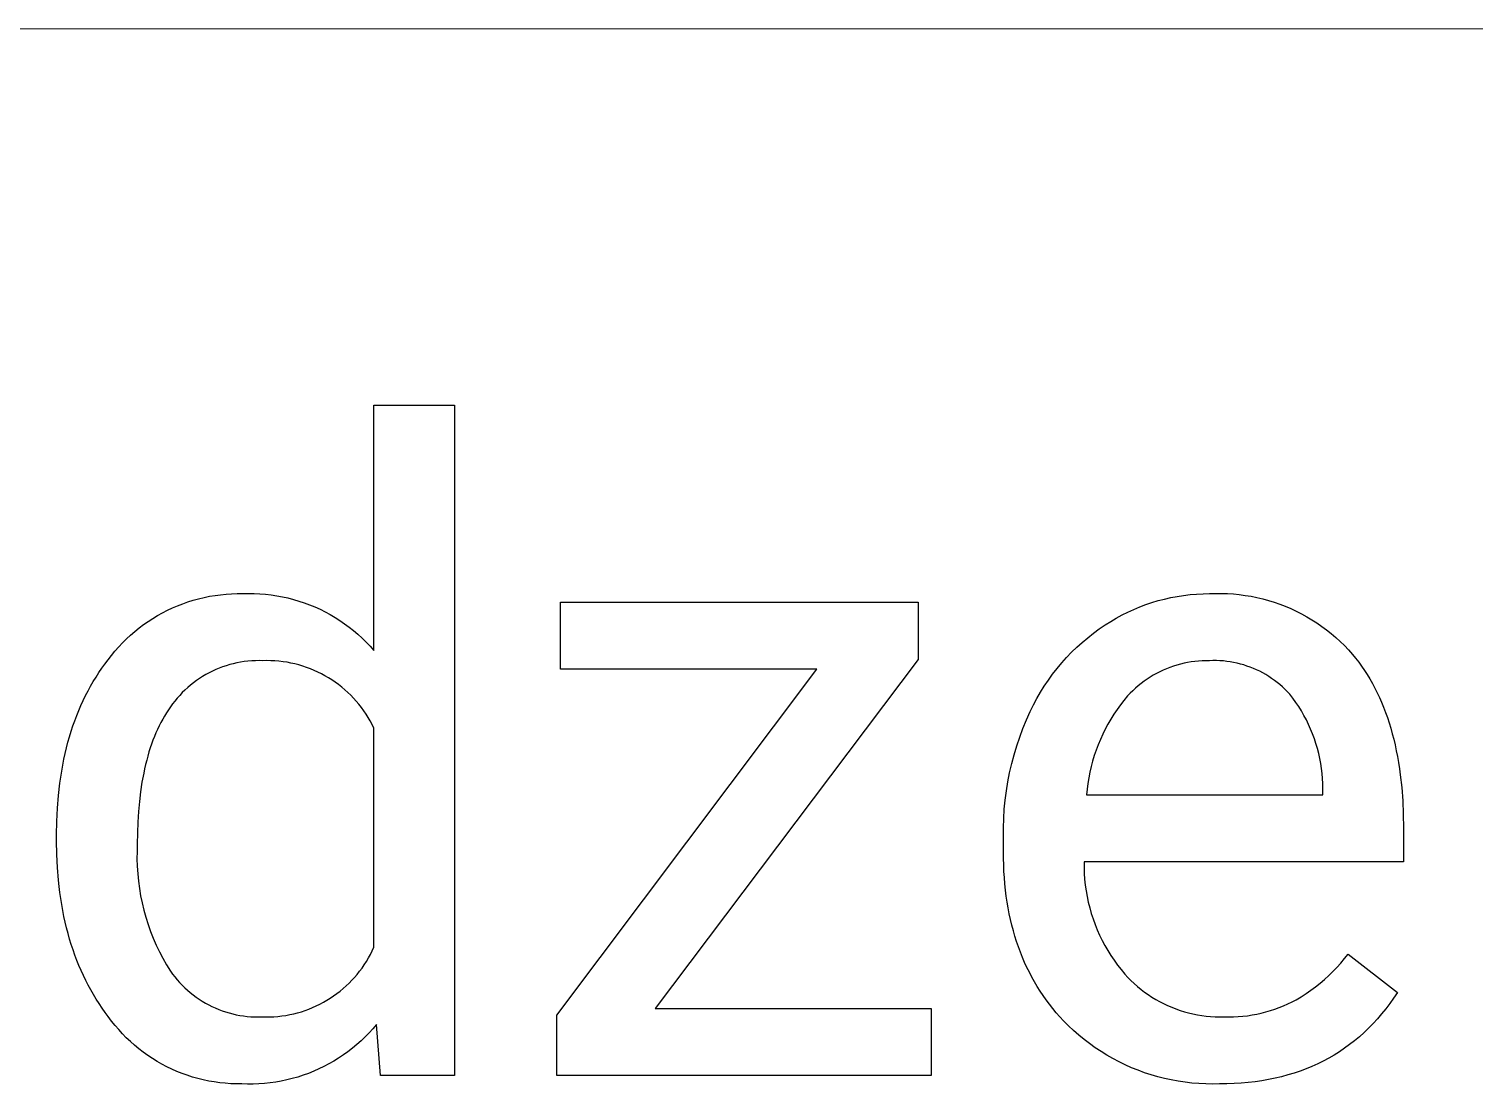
# Model space of a CAD drawing. Header units: millimetres. Extents: x -1519 to 3497, y -297 to 3208.
# Drawn here: x 1937.6 to 2019.3, y -76 to -16.4 of the extents above; entities that cross this region are included whole.
import ezdxf

# ---------------------------------------------------------------- set-up
doc = ezdxf.new("R2010")
doc.units = ezdxf.units.MM
doc.header["$MEASUREMENT"] = 0
doc.layers.add('Domyślny', color=7, linetype='Continuous', true_color=0x000000)

msp = doc.modelspace()

# ---------------------------------------------------------------- linework, layer by layer
at = {"layer": 'Domyślny', "color": 18, "lineweight": 15, "true_color": 0x000000}
msp.add_line((1601.477, -16.362), (3497.131, -16.362), dxfattribs=at)
at = {"layer": 'Domyślny'}
for p, q in [((1957.151, -51.496), (1957.151, -37.626)), ((1957.151, -37.626), (1961.711, -37.626)), ((1961.711, -37.626), (1961.711, -75.521)), ((1945.759, -49.089), (1946.049, -48.965)), ((1946.049, -48.965), (1946.342, -48.851)), ((1946.342, -48.851), (1946.639, -48.746)), ((1946.639, -48.746), (1946.94, -48.653)), ((1946.94, -48.653), (1947.244, -48.569)), ((1947.244, -48.569), (1947.55, -48.496)), ((1947.55, -48.496), (1947.859, -48.434)), ((1947.859, -48.434), (1948.169, -48.382)), ((1948.169, -48.382), (1948.482, -48.341)), ((1948.482, -48.341), (1948.795, -48.31)), ((1948.795, -48.31), (1949.109, -48.291)), ((1949.109, -48.291), (1949.424, -48.282)), ((1949.424, -48.282), (1949.739, -48.284)), ((1949.739, -48.284), (1950.061, -48.275)), ((1950.061, -48.275), (1950.382, -48.278)), ((1950.382, -48.278), (1950.703, -48.292)), ((1950.703, -48.292), (1951.024, -48.317)), ((1951.024, -48.317), (1951.344, -48.353)), ((1951.344, -48.353), (1951.662, -48.4)), ((1951.662, -48.4), (1951.978, -48.459)), ((1951.978, -48.459), (1952.292, -48.528)), ((1952.292, -48.528), (1952.603, -48.608)), ((1952.603, -48.608), (1952.912, -48.699)), ((1952.912, -48.699), (1953.217, -48.801)), ((1953.217, -48.801), (1953.518, -48.913)), ((1953.518, -48.913), (1953.815, -49.036)), ((1967.706, -52.547), (1967.706, -48.757)), ((1967.706, -48.757), (1987.904, -48.757)), ((1987.904, -48.757), (1987.904, -52.003)), ((2000.437, -49.031), (2000.78, -48.902)), ((2000.78, -48.902), (2001.128, -48.784)), ((2001.128, -48.784), (2001.48, -48.679)), ((2001.48, -48.679), (2001.836, -48.586)), ((2001.836, -48.586), (2002.194, -48.505)), ((2002.194, -48.505), (2002.555, -48.437)), ((2002.555, -48.437), (2002.918, -48.381)), ((2002.918, -48.381), (2003.283, -48.338)), ((2003.283, -48.338), (2003.649, -48.307)), ((2003.649, -48.307), (2004.016, -48.289)), ((2004.016, -48.289), (2004.383, -48.284)), ((2004.383, -48.284), (2004.719, -48.271)), ((2004.719, -48.271), (2005.056, -48.27)), ((2005.056, -48.27), (2005.393, -48.28)), ((2005.393, -48.28), (2005.729, -48.302)), ((2005.729, -48.302), (2006.064, -48.335)), ((2006.064, -48.335), (2006.397, -48.379)), ((2006.397, -48.379), (2006.73, -48.434)), ((2006.73, -48.434), (2007.06, -48.501)), ((2007.06, -48.501), (2007.387, -48.578)), ((2007.387, -48.578), (2007.712, -48.667)), ((2007.712, -48.667), (2008.034, -48.767)), ((2008.034, -48.767), (2008.352, -48.877)), ((2008.352, -48.877), (2008.666, -48.998)), ((2008.666, -48.998), (2008.976, -49.13)), ((1944.385, -49.854), (1944.649, -49.682)), ((1944.649, -49.682), (1944.919, -49.52)), ((1944.919, -49.52), (1945.194, -49.367)), ((1945.194, -49.367), (1945.474, -49.223)), ((1945.474, -49.223), (1945.759, -49.089)), ((1953.815, -49.036), (1954.108, -49.169)), ((1954.108, -49.169), (1954.396, -49.312)), ((1954.396, -49.312), (1954.679, -49.465)), ((1954.679, -49.465), (1954.956, -49.628)), ((1954.956, -49.628), (1955.228, -49.8)), ((1955.228, -49.8), (1955.493, -49.982)), ((1998.796, -49.852), (1999.112, -49.665)), ((1999.112, -49.665), (1999.435, -49.49)), ((1999.435, -49.49), (1999.763, -49.325)), ((1999.763, -49.325), (2000.097, -49.172)), ((2000.097, -49.172), (2000.437, -49.031)), ((2008.976, -49.13), (2009.281, -49.272)), ((2009.281, -49.272), (2009.581, -49.424)), ((2009.581, -49.424), (2009.876, -49.586)), ((2009.876, -49.586), (2010.166, -49.759)), ((2010.166, -49.759), (2010.449, -49.94)), ((1943.162, -50.843), (1943.393, -50.628)), ((1943.393, -50.628), (1943.631, -50.422)), ((1943.631, -50.422), (1943.876, -50.224)), ((1943.876, -50.224), (1944.127, -50.035)), ((1944.127, -50.035), (1944.385, -49.854)), ((1955.493, -49.982), (1955.752, -50.173)), ((1955.752, -50.173), (1956.004, -50.373)), ((1956.004, -50.373), (1956.249, -50.581)), ((1956.249, -50.581), (1956.486, -50.798)), ((1997.495, -50.775), (1997.817, -50.521)), ((1997.817, -50.521), (1998.147, -50.279)), ((1998.147, -50.279), (1998.486, -50.049)), ((1998.486, -50.049), (1998.796, -49.852)), ((2010.449, -49.94), (2010.726, -50.132)), ((2010.726, -50.132), (2010.996, -50.332)), ((2010.996, -50.332), (2011.26, -50.542)), ((2011.26, -50.542), (2011.516, -50.76)), ((1942.515, -51.531), (1942.723, -51.294)), ((1942.723, -51.294), (1942.938, -51.065)), ((1942.938, -51.065), (1943.162, -50.843)), ((1956.486, -50.798), (1956.716, -51.023)), ((1956.716, -51.023), (1956.938, -51.256)), ((1956.938, -51.256), (1957.151, -51.496)), ((1996.584, -51.599), (1996.878, -51.314)), ((1996.878, -51.314), (1997.182, -51.039)), ((1997.182, -51.039), (1997.495, -50.775)), ((2011.516, -50.76), (2011.765, -50.987)), ((2011.765, -50.987), (2012.006, -51.222)), ((2012.006, -51.222), (2012.239, -51.465)), ((1941.773, -52.502), (1941.946, -52.261)), ((1941.946, -52.261), (1942.125, -52.025)), ((1942.125, -52.025), (1942.316, -51.775)), ((1942.316, -51.775), (1942.515, -51.531)), ((1949.204, -52.241), (1949.001, -52.294)), ((1949.409, -52.195), (1949.204, -52.241)), ((1949.616, -52.156), (1949.409, -52.195)), ((1949.823, -52.124), (1949.616, -52.156)), ((1950.032, -52.099), (1949.823, -52.124)), ((1950.241, -52.082), (1950.032, -52.099)), ((1950.451, -52.072), (1950.241, -52.082)), ((1950.661, -52.069), (1950.451, -52.072)), ((1950.871, -52.073), (1950.661, -52.069)), ((1951.1, -52.069), (1950.871, -52.073)), ((1951.329, -52.072), (1951.1, -52.069)), ((1951.557, -52.084), (1951.329, -52.072)), ((1951.785, -52.103), (1951.557, -52.084)), ((1952.012, -52.13), (1951.785, -52.103)), ((1952.239, -52.164), (1952.012, -52.13)), ((1952.463, -52.207), (1952.239, -52.164)), ((1952.686, -52.257), (1952.463, -52.207)), ((1952.908, -52.314), (1952.686, -52.257)), ((1987.904, -52.003), (1973.05, -71.731)), ((1995.764, -52.513), (1996.027, -52.199)), ((1996.027, -52.199), (1996.3, -51.894)), ((1996.3, -51.894), (1996.584, -51.599)), ((2002.737, -52.266), (2002.536, -52.322)), ((2002.939, -52.218), (2002.737, -52.266)), ((2003.142, -52.176), (2002.939, -52.218)), ((2003.347, -52.141), (2003.142, -52.176)), ((2003.553, -52.114), (2003.347, -52.141)), ((2003.76, -52.093), (2003.553, -52.114)), ((2003.967, -52.079), (2003.76, -52.093)), ((2004.175, -52.073), (2003.967, -52.079)), ((2004.383, -52.073), (2004.175, -52.073)), ((2004.578, -52.068), (2004.383, -52.073)), ((2004.774, -52.069), (2004.578, -52.068)), ((2004.969, -52.076), (2004.774, -52.069)), ((2005.164, -52.09), (2004.969, -52.076)), ((2005.358, -52.111), (2005.164, -52.09)), ((2005.551, -52.138), (2005.358, -52.111)), ((2005.744, -52.172), (2005.551, -52.138)), ((2005.935, -52.213), (2005.744, -52.172)), ((2006.124, -52.26), (2005.935, -52.213)), ((2006.312, -52.313), (2006.124, -52.26)), ((2012.239, -51.465), (2012.463, -51.716)), ((2012.463, -51.716), (2012.641, -51.934)), ((2012.641, -51.934), (2012.812, -52.157)), ((2012.812, -52.157), (2012.978, -52.386)), ((1941.288, -53.253), (1941.444, -52.998)), ((1941.444, -52.998), (1941.605, -52.748)), ((1941.605, -52.748), (1941.773, -52.502)), ((1947.289, -53.079), (1947.116, -53.198)), ((1947.466, -52.966), (1947.289, -53.079)), ((1947.647, -52.859), (1947.466, -52.966)), ((1947.831, -52.759), (1947.647, -52.859)), ((1948.019, -52.664), (1947.831, -52.759)), ((1948.21, -52.577), (1948.019, -52.664)), ((1948.404, -52.496), (1948.21, -52.577)), ((1948.6, -52.422), (1948.404, -52.496)), ((1948.8, -52.355), (1948.6, -52.422)), ((1949.001, -52.294), (1948.8, -52.355)), ((1953.127, -52.38), (1952.908, -52.314)), ((1953.344, -52.452), (1953.127, -52.38)), ((1953.558, -52.532), (1953.344, -52.452)), ((1953.77, -52.62), (1953.558, -52.532)), ((1953.978, -52.714), (1953.77, -52.62)), ((1954.183, -52.816), (1953.978, -52.714)), ((1954.384, -52.924), (1954.183, -52.816)), ((1954.582, -53.039), (1954.384, -52.924)), ((1954.775, -53.161), (1954.582, -53.039)), ((1967.484, -72.109), (1982.19, -52.547)), ((1982.19, -52.547), (1967.706, -52.547)), ((1995.272, -53.168), (1995.512, -52.836)), ((1995.512, -52.836), (1995.764, -52.513)), ((2001.025, -53.003), (2000.851, -53.116)), ((2001.203, -52.896), (2001.025, -53.003)), ((2001.385, -52.795), (2001.203, -52.896)), ((2001.57, -52.7), (2001.385, -52.795)), ((2001.758, -52.611), (2001.57, -52.7)), ((2001.949, -52.529), (2001.758, -52.611)), ((2002.142, -52.453), (2001.949, -52.529)), ((2002.338, -52.384), (2002.142, -52.453)), ((2002.536, -52.322), (2002.338, -52.384)), ((2006.498, -52.373), (2006.312, -52.313)), ((2006.682, -52.439), (2006.498, -52.373)), ((2006.863, -52.511), (2006.682, -52.439)), ((2007.042, -52.59), (2006.863, -52.511)), ((2007.218, -52.674), (2007.042, -52.59)), ((2007.392, -52.764), (2007.218, -52.674)), ((2007.562, -52.86), (2007.392, -52.764)), ((2007.728, -52.962), (2007.562, -52.86)), ((2007.891, -53.07), (2007.728, -52.962)), ((2008.051, -53.183), (2007.891, -53.07)), ((2012.978, -52.386), (2013.139, -52.62)), ((2013.139, -52.62), (2013.293, -52.861)), ((2013.293, -52.861), (2013.442, -53.107)), ((1940.853, -54.046), (1940.992, -53.777)), ((1940.992, -53.777), (1941.137, -53.513)), ((1941.137, -53.513), (1941.288, -53.253)), ((1946.318, -53.88), (1946.173, -54.033)), ((1946.468, -53.733), (1946.318, -53.88)), ((1946.623, -53.591), (1946.468, -53.733)), ((1946.782, -53.455), (1946.623, -53.591)), ((1946.947, -53.324), (1946.782, -53.455)), ((1947.116, -53.198), (1946.947, -53.324)), ((1954.965, -53.29), (1954.775, -53.161)), ((1955.149, -53.425), (1954.965, -53.29)), ((1955.329, -53.566), (1955.149, -53.425)), ((1955.504, -53.713), (1955.329, -53.566)), ((1955.674, -53.866), (1955.504, -53.713)), ((1955.839, -54.025), (1955.674, -53.866)), ((1994.621, -54.21), (1994.826, -53.855)), ((1994.826, -53.855), (1995.043, -53.508)), ((1995.043, -53.508), (1995.272, -53.168)), ((2000.043, -53.768), (1999.896, -53.915)), ((2000.196, -53.627), (2000.043, -53.768)), ((2000.353, -53.491), (2000.196, -53.627)), ((2000.515, -53.361), (2000.353, -53.491)), ((2000.681, -53.236), (2000.515, -53.361)), ((2000.851, -53.116), (2000.681, -53.236)), ((2008.206, -53.301), (2008.051, -53.183)), ((2008.357, -53.425), (2008.206, -53.301)), ((2008.504, -53.553), (2008.357, -53.425)), ((2008.647, -53.687), (2008.504, -53.553)), ((2008.785, -53.825), (2008.647, -53.687)), ((2008.918, -53.968), (2008.785, -53.825)), ((2013.442, -53.107), (2013.586, -53.359)), ((2013.586, -53.359), (2013.724, -53.617)), ((2013.724, -53.617), (2013.856, -53.881)), ((2013.856, -53.881), (2013.983, -54.15)), ((1940.47, -54.882), (1940.592, -54.599)), ((1940.592, -54.599), (1940.72, -54.32)), ((1940.72, -54.32), (1940.853, -54.046)), ((1945.65, -54.69), (1945.535, -54.856)), ((1945.772, -54.519), (1945.65, -54.69)), ((1945.9, -54.352), (1945.772, -54.519)), ((1946.034, -54.19), (1945.9, -54.352)), ((1946.173, -54.033), (1946.034, -54.19)), ((1955.998, -54.19), (1955.839, -54.025)), ((1956.151, -54.36), (1955.998, -54.19)), ((1956.298, -54.534), (1956.151, -54.36)), ((1956.44, -54.714), (1956.298, -54.534)), ((1956.575, -54.899), (1956.44, -54.714)), ((1994.249, -54.939), (1994.429, -54.571)), ((1994.429, -54.571), (1994.621, -54.21)), ((1999.347, -54.57), (1999.157, -54.832)), ((1999.546, -54.315), (1999.347, -54.57)), ((1999.753, -54.066), (1999.546, -54.315)), ((1999.896, -53.915), (1999.753, -54.066)), ((2009.094, -54.197), (2008.918, -53.968)), ((2009.262, -54.431), (2009.094, -54.197)), ((2009.423, -54.671), (2009.262, -54.431)), ((2009.575, -54.916), (2009.423, -54.671)), ((2013.983, -54.15), (2014.104, -54.426)), ((2014.104, -54.426), (2014.219, -54.706)), ((2014.219, -54.706), (2014.329, -54.993)), ((1940.138, -55.76), (1940.243, -55.463)), ((1940.243, -55.463), (1940.354, -55.17)), ((1940.354, -55.17), (1940.47, -54.882)), ((1945.211, -55.383), (1945.11, -55.569)), ((1945.315, -55.202), (1945.211, -55.383)), ((1945.423, -55.027), (1945.315, -55.202)), ((1945.535, -54.856), (1945.423, -55.027)), ((1956.703, -55.088), (1956.575, -54.899)), ((1956.826, -55.281), (1956.703, -55.088)), ((1956.941, -55.479), (1956.826, -55.281)), ((1957.05, -55.68), (1956.941, -55.479)), ((1993.836, -55.901), (1994.035, -55.417)), ((1994.035, -55.417), (1994.249, -54.939)), ((1998.804, -55.374), (1998.641, -55.654)), ((1998.976, -55.1), (1998.804, -55.374)), ((1999.157, -54.832), (1998.976, -55.1)), ((2009.719, -55.166), (2009.575, -54.916)), ((2009.854, -55.421), (2009.719, -55.166)), ((2009.981, -55.68), (2009.854, -55.421)), ((2014.329, -54.993), (2014.433, -55.286)), ((2014.433, -55.286), (2014.531, -55.584)), ((1939.945, -56.369), (1940.038, -56.062)), ((1940.038, -56.062), (1940.138, -55.76)), ((1944.745, -56.36), (1944.662, -56.571)), ((1944.831, -56.155), (1944.745, -56.36)), ((1944.92, -55.955), (1944.831, -56.155)), ((1945.013, -55.759), (1944.92, -55.955)), ((1945.11, -55.569), (1945.013, -55.759)), ((1957.151, -55.885), (1957.05, -55.68)), ((1957.151, -68.267), (1957.151, -55.885)), ((1993.653, -56.391), (1993.836, -55.901)), ((1998.343, -56.229), (1998.21, -56.524)), ((1998.487, -55.939), (1998.343, -56.229)), ((1998.641, -55.654), (1998.487, -55.939)), ((2010.098, -55.943), (2009.981, -55.68)), ((2010.207, -56.21), (2010.098, -55.943)), ((2010.307, -56.481), (2010.207, -56.21)), ((2014.531, -55.584), (2014.624, -55.888)), ((2014.624, -55.888), (2014.711, -56.198)), ((2014.711, -56.198), (2014.793, -56.514)), ((1939.698, -57.317), (1939.774, -56.996)), ((1939.774, -56.996), (1939.857, -56.68)), ((1939.857, -56.68), (1939.945, -56.369)), ((1944.509, -57.006), (1944.437, -57.231)), ((1944.584, -56.786), (1944.509, -57.006)), ((1944.662, -56.571), (1944.584, -56.786)), ((1993.336, -57.387), (1993.487, -56.886)), ((1993.487, -56.886), (1993.653, -56.391)), ((1997.972, -57.126), (1997.868, -57.433)), ((1998.086, -56.823), (1997.972, -57.126)), ((1998.21, -56.524), (1998.086, -56.823)), ((2010.398, -56.755), (2010.307, -56.481)), ((2010.479, -57.032), (2010.398, -56.755)), ((2010.551, -57.311), (2010.479, -57.032)), ((2014.793, -56.514), (2014.869, -56.835)), ((2014.869, -56.835), (2014.939, -57.162)), ((2014.939, -57.162), (2015.004, -57.495)), ((1939.502, -58.308), (1939.562, -57.973)), ((1939.562, -57.973), (1939.627, -57.643)), ((1939.627, -57.643), (1939.698, -57.317)), ((1944.245, -57.935), (1944.189, -58.18)), ((1944.306, -57.695), (1944.245, -57.935)), ((1944.37, -57.461), (1944.306, -57.695)), ((1944.437, -57.231), (1944.37, -57.461)), ((1993.085, -58.403), (1993.202, -57.893)), ((1993.202, -57.893), (1993.336, -57.387)), ((1997.775, -57.743), (1997.692, -58.056)), ((1997.868, -57.433), (1997.775, -57.743)), ((2010.614, -57.593), (2010.551, -57.311)), ((2010.667, -57.876), (2010.614, -57.593)), ((2010.711, -58.161), (2010.667, -57.876)), ((2015.004, -57.495), (2015.063, -57.834)), ((2015.063, -57.834), (2015.116, -58.179)), ((1939.4, -58.992), (1939.448, -58.648)), ((1939.448, -58.648), (1939.502, -58.308)), ((1944.136, -58.429), (1944.041, -58.943)), ((1944.189, -58.18), (1944.136, -58.429)), ((1992.984, -58.916), (1993.085, -58.403)), ((1997.558, -58.689), (1997.507, -59.009)), ((1997.619, -58.371), (1997.558, -58.689)), ((1997.692, -58.056), (1997.619, -58.371)), ((2010.745, -58.448), (2010.711, -58.161)), ((2010.769, -58.735), (2010.745, -58.448)), ((2010.784, -59.023), (2010.769, -58.735)), ((2015.116, -58.179), (2015.164, -58.529)), ((2015.164, -58.529), (2015.243, -59.247)), ((1939.32, -59.695), (1939.4, -58.992)), ((1943.96, -59.477), (1943.894, -60.03)), ((1944.041, -58.943), (1943.96, -59.477)), ((1992.833, -59.951), (1992.9, -59.432)), ((1992.9, -59.432), (1992.984, -58.916)), ((1997.466, -59.33), (1997.437, -59.652)), ((1997.507, -59.009), (1997.466, -59.33)), ((2010.789, -59.312), (2010.784, -59.023)), ((2010.789, -59.652), (2010.789, -59.312)), ((2015.243, -59.247), (2015.299, -59.988)), ((1939.229, -61.158), (1939.264, -60.417)), ((1939.264, -60.417), (1939.32, -59.695)), ((1943.894, -60.03), (1943.843, -60.602)), ((1992.782, -60.471), (1992.833, -59.951)), ((1997.437, -59.652), (2010.789, -59.652)), ((2015.299, -59.988), (2015.333, -60.752)), ((1939.218, -61.917), (1939.229, -61.158)), ((1943.807, -61.195), (1943.785, -61.807)), ((1943.843, -60.602), (1943.807, -61.195)), ((1992.733, -61.516), (1992.749, -60.993)), ((1992.749, -60.993), (1992.782, -60.471)), ((2015.333, -60.752), (2015.344, -61.54)), ((1939.218, -62.261), (1939.218, -61.917)), ((1943.785, -61.807), (1943.777, -62.439)), ((1992.733, -62.039), (1992.733, -61.516)), ((1992.733, -62.879), (1992.733, -62.039)), ((2015.344, -61.54), (2015.344, -63.442)), ((1939.23, -63.018), (1939.218, -62.261)), ((1943.761, -62.857), (1943.758, -63.276)), ((1943.777, -62.439), (1943.761, -62.857)), ((1992.737, -63.25), (1992.733, -62.879)), ((1939.264, -63.756), (1939.23, -63.018)), ((1943.758, -63.276), (1943.771, -63.695)), ((1943.771, -63.695), (1943.798, -64.112)), ((1992.747, -63.617), (1992.737, -63.25)), ((1992.763, -63.979), (1992.747, -63.617)), ((2015.344, -63.442), (1997.289, -63.442)), ((1997.289, -63.442), (1997.289, -63.77)), ((1939.321, -64.476), (1939.264, -63.756)), ((1939.358, -64.83), (1939.321, -64.476)), ((1943.798, -64.112), (1943.839, -64.529)), ((1943.839, -64.529), (1943.895, -64.944)), ((1992.786, -64.336), (1992.763, -63.979)), ((1992.816, -64.688), (1992.786, -64.336)), ((1997.289, -63.77), (1997.3, -64.099)), ((1997.3, -64.099), (1997.323, -64.427)), ((1997.323, -64.427), (1997.357, -64.754)), ((1939.401, -65.178), (1939.358, -64.83)), ((1939.449, -65.523), (1939.401, -65.178)), ((1943.895, -64.944), (1943.965, -65.357)), ((1992.853, -65.036), (1992.816, -64.688)), ((1992.896, -65.379), (1992.853, -65.036)), ((1997.357, -64.754), (1997.403, -65.079)), ((1997.403, -65.079), (1997.46, -65.403)), ((1939.503, -65.862), (1939.449, -65.523)), ((1939.563, -66.198), (1939.503, -65.862)), ((1943.965, -65.357), (1944.049, -65.767)), ((1944.049, -65.767), (1944.148, -66.174)), ((1992.946, -65.717), (1992.896, -65.379)), ((1993.002, -66.051), (1992.946, -65.717)), ((1993.065, -66.379), (1993.002, -66.051)), ((1997.46, -65.403), (1997.528, -65.725)), ((1997.528, -65.725), (1997.607, -66.044)), ((1997.607, -66.044), (1997.698, -66.36)), ((1939.629, -66.528), (1939.563, -66.198)), ((1939.7, -66.854), (1939.629, -66.528)), ((1939.777, -67.176), (1939.7, -66.854)), ((1944.148, -66.174), (1944.261, -66.577)), ((1944.261, -66.577), (1944.388, -66.977)), ((1944.388, -66.977), (1944.528, -67.371)), ((1993.135, -66.704), (1993.065, -66.379)), ((1993.211, -67.023), (1993.135, -66.704)), ((1997.698, -66.36), (1997.799, -66.673)), ((1997.799, -66.673), (1997.912, -66.982)), ((1997.912, -66.982), (1998.034, -67.286)), ((1939.86, -67.493), (1939.777, -67.176)), ((1939.948, -67.806), (1939.86, -67.493)), ((1944.528, -67.371), (1944.682, -67.76)), ((1944.682, -67.76), (1944.85, -68.144)), ((1993.294, -67.338), (1993.211, -67.023)), ((1993.384, -67.648), (1993.294, -67.338)), ((1993.48, -67.953), (1993.384, -67.648)), ((1998.034, -67.286), (1998.168, -67.587)), ((1998.168, -67.587), (1998.312, -67.882)), ((1940.042, -68.114), (1939.948, -67.806)), ((1940.142, -68.417), (1940.042, -68.114)), ((1940.247, -68.716), (1940.142, -68.417)), ((1944.85, -68.144), (1945.03, -68.522)), ((1945.03, -68.522), (1945.224, -68.893)), ((1956.954, -68.674), (1957.056, -68.472)), ((1957.056, -68.472), (1957.151, -68.267)), ((1993.583, -68.254), (1993.48, -67.953)), ((1993.693, -68.55), (1993.583, -68.254)), ((1993.809, -68.841), (1993.693, -68.55)), ((1998.312, -67.882), (1998.466, -68.173)), ((1998.466, -68.173), (1998.63, -68.458)), ((1998.63, -68.458), (1998.804, -68.737)), ((1940.359, -69.011), (1940.247, -68.716)), ((1940.476, -69.3), (1940.359, -69.011)), ((1940.598, -69.586), (1940.476, -69.3)), ((1945.224, -68.893), (1945.431, -69.258)), ((1945.431, -69.258), (1945.65, -69.614)), ((1956.478, -69.443), (1956.606, -69.257)), ((1956.606, -69.257), (1956.729, -69.067)), ((1956.729, -69.067), (1956.845, -68.872)), ((1956.845, -68.872), (1956.954, -68.674)), ((1993.932, -69.128), (1993.809, -68.841)), ((1994.061, -69.41), (1993.932, -69.128)), ((1994.197, -69.687), (1994.061, -69.41)), ((1998.804, -68.737), (1998.988, -69.009)), ((1998.988, -69.009), (1999.181, -69.275)), ((1999.181, -69.275), (1999.383, -69.534)), ((2011.353, -69.641), (2011.581, -69.406)), ((2011.581, -69.406), (2011.801, -69.164)), ((2011.801, -69.164), (2012.013, -68.915)), ((2012.013, -68.915), (2012.217, -68.66)), ((2012.217, -68.66), (2015, -70.832)), ((1940.726, -69.867), (1940.598, -69.586)), ((1940.86, -70.143), (1940.726, -69.867)), ((1941, -70.415), (1940.86, -70.143)), ((1945.65, -69.614), (1945.771, -69.783)), ((1945.771, -69.783), (1945.898, -69.948)), ((1945.898, -69.948), (1946.031, -70.108)), ((1946.031, -70.108), (1946.169, -70.263)), ((1955.743, -70.301), (1955.902, -70.139)), ((1955.902, -70.139), (1956.054, -69.973)), ((1956.054, -69.973), (1956.201, -69.801)), ((1956.201, -69.801), (1956.343, -69.624)), ((1956.343, -69.624), (1956.478, -69.443)), ((1994.34, -69.959), (1994.197, -69.687)), ((1994.489, -70.227), (1994.34, -69.959)), ((1994.645, -70.49), (1994.489, -70.227)), ((1999.383, -69.534), (1999.594, -69.786)), ((1999.594, -69.786), (1999.765, -69.971)), ((1999.765, -69.971), (1999.943, -70.15)), ((1999.943, -70.15), (2000.126, -70.323)), ((2010.627, -70.3), (2010.876, -70.088)), ((2010.876, -70.088), (2011.118, -69.868)), ((2011.118, -69.868), (2011.353, -69.641)), ((1941.146, -70.682), (1941, -70.415)), ((1941.297, -70.945), (1941.146, -70.682)), ((1941.454, -71.203), (1941.297, -70.945)), ((1946.169, -70.263), (1946.313, -70.414)), ((1946.313, -70.414), (1946.461, -70.559)), ((1946.461, -70.559), (1946.615, -70.7)), ((1946.615, -70.7), (1946.773, -70.835)), ((1946.773, -70.835), (1946.936, -70.964)), ((1946.936, -70.964), (1947.103, -71.088)), ((1954.686, -71.148), (1954.874, -71.022)), ((1954.874, -71.022), (1955.057, -70.89)), ((1955.057, -70.89), (1955.236, -70.752)), ((1955.236, -70.752), (1955.41, -70.607)), ((1955.41, -70.607), (1955.579, -70.457)), ((1955.579, -70.457), (1955.743, -70.301)), ((1994.808, -70.748), (1994.645, -70.49)), ((1994.977, -71.002), (1994.808, -70.748)), ((1995.153, -71.251), (1994.977, -71.002)), ((2000.126, -70.323), (2000.316, -70.489)), ((2000.316, -70.489), (2000.511, -70.649)), ((2000.511, -70.649), (2000.711, -70.801)), ((2000.711, -70.801), (2000.917, -70.947)), ((2000.917, -70.947), (2001.127, -71.085)), ((2009.286, -71.233), (2009.566, -71.064)), ((2009.566, -71.064), (2009.84, -70.886)), ((2009.84, -70.886), (2010.109, -70.699)), ((2010.109, -70.699), (2010.371, -70.503)), ((2010.371, -70.503), (2010.627, -70.3)), ((2015, -70.832), (2014.788, -71.15)), ((1941.616, -71.456), (1941.454, -71.203)), ((1941.784, -71.705), (1941.616, -71.456)), ((1941.958, -71.95), (1941.784, -71.705)), ((1947.103, -71.088), (1947.274, -71.205)), ((1947.274, -71.205), (1947.45, -71.317)), ((1947.45, -71.317), (1947.629, -71.423)), ((1947.629, -71.423), (1947.811, -71.523)), ((1947.811, -71.523), (1947.997, -71.616)), ((1947.997, -71.616), (1948.186, -71.702)), ((1948.186, -71.702), (1948.378, -71.783)), ((1948.378, -71.783), (1948.573, -71.856)), ((1948.573, -71.856), (1948.77, -71.923)), ((1953.052, -71.912), (1953.266, -71.841)), ((1953.266, -71.841), (1953.479, -71.763)), ((1953.479, -71.763), (1953.688, -71.678)), ((1953.688, -71.678), (1953.895, -71.586)), ((1953.895, -71.586), (1954.098, -71.486)), ((1954.098, -71.486), (1954.298, -71.38)), ((1954.298, -71.38), (1954.494, -71.268)), ((1954.494, -71.268), (1954.686, -71.148)), ((1973.05, -71.731), (1988.64, -71.731)), ((1988.64, -71.731), (1988.64, -75.521)), ((1995.336, -71.495), (1995.153, -71.251)), ((1995.525, -71.735), (1995.336, -71.495)), ((1995.721, -71.969), (1995.525, -71.735)), ((2001.127, -71.085), (2001.343, -71.216)), ((2001.343, -71.216), (2001.562, -71.339)), ((2001.562, -71.339), (2001.786, -71.455)), ((2001.786, -71.455), (2002.014, -71.563)), ((2002.014, -71.563), (2002.245, -71.663)), ((2002.245, -71.663), (2002.48, -71.754)), ((2002.48, -71.754), (2002.717, -71.838)), ((2002.717, -71.838), (2002.958, -71.913)), ((2007.564, -71.926), (2007.819, -71.851)), ((2007.819, -71.851), (2008.072, -71.769)), ((2008.072, -71.769), (2008.321, -71.678)), ((2008.321, -71.678), (2008.568, -71.579)), ((2008.568, -71.579), (2008.811, -71.472)), ((2008.811, -71.472), (2009.051, -71.356)), ((2009.051, -71.356), (2009.286, -71.233)), ((2014.343, -71.754), (2014.111, -72.042)), ((2014.568, -71.457), (2014.343, -71.754)), ((2014.788, -71.15), (2014.568, -71.457)), ((1942.138, -72.19), (1941.958, -71.95)), ((1942.325, -72.442), (1942.138, -72.19)), ((1942.521, -72.688), (1942.325, -72.442)), ((1942.724, -72.927), (1942.521, -72.688)), ((1948.77, -71.923), (1948.969, -71.983)), ((1948.969, -71.983), (1949.17, -72.036)), ((1949.17, -72.036), (1949.373, -72.082)), ((1949.373, -72.082), (1949.577, -72.121)), ((1949.577, -72.121), (1949.782, -72.152)), ((1949.782, -72.152), (1949.989, -72.177)), ((1949.989, -72.177), (1950.196, -72.195)), ((1950.196, -72.195), (1950.404, -72.205)), ((1950.404, -72.205), (1950.612, -72.209)), ((1950.612, -72.209), (1950.82, -72.205)), ((1950.82, -72.205), (1951.046, -72.21)), ((1951.046, -72.21), (1951.272, -72.207)), ((1951.272, -72.207), (1951.498, -72.197)), ((1951.498, -72.197), (1951.723, -72.179)), ((1951.723, -72.179), (1951.948, -72.154)), ((1951.948, -72.154), (1952.172, -72.12)), ((1952.172, -72.12), (1952.394, -72.079)), ((1952.394, -72.079), (1952.615, -72.031)), ((1952.615, -72.031), (1952.834, -71.975)), ((1952.834, -71.975), (1953.052, -71.912)), ((1957.3, -72.634), (1957.092, -72.877)), ((1957.522, -75.521), (1957.3, -72.634)), ((1967.484, -75.521), (1967.484, -72.109)), ((1995.923, -72.2), (1995.721, -71.969)), ((1996.132, -72.425), (1995.923, -72.2)), ((1996.409, -72.703), (1996.132, -72.425)), ((2002.958, -71.913), (2003.201, -71.98)), ((2003.201, -71.98), (2003.446, -72.038)), ((2003.446, -72.038), (2003.693, -72.088)), ((2003.693, -72.088), (2003.941, -72.129)), ((2003.941, -72.129), (2004.191, -72.162)), ((2004.191, -72.162), (2004.442, -72.186)), ((2004.442, -72.186), (2004.693, -72.201)), ((2004.693, -72.201), (2004.945, -72.207)), ((2004.945, -72.207), (2005.197, -72.205)), ((2005.197, -72.205), (2005.463, -72.209)), ((2005.463, -72.209), (2005.729, -72.204)), ((2005.729, -72.204), (2005.994, -72.19)), ((2005.994, -72.19), (2006.259, -72.168)), ((2006.259, -72.168), (2006.523, -72.137)), ((2006.523, -72.137), (2006.786, -72.097)), ((2006.786, -72.097), (2007.047, -72.048)), ((2007.047, -72.048), (2007.306, -71.991)), ((2007.306, -71.991), (2007.564, -71.926)), ((2013.627, -72.586), (2013.375, -72.843)), ((2013.872, -72.319), (2013.627, -72.586)), ((2014.111, -72.042), (2013.872, -72.319)), ((1942.937, -73.158), (1942.724, -72.927)), ((1943.156, -73.382), (1942.937, -73.158)), ((1943.384, -73.599), (1943.156, -73.382)), ((1956.652, -73.341), (1956.421, -73.561)), ((1956.876, -73.113), (1956.652, -73.341)), ((1957.092, -72.877), (1956.876, -73.113)), ((1996.694, -72.972), (1996.409, -72.703)), ((1996.988, -73.231), (1996.694, -72.972)), ((1997.291, -73.48), (1996.988, -73.231)), ((1997.602, -73.719), (1997.291, -73.48)), ((2012.851, -73.327), (2012.58, -73.554)), ((2013.116, -73.09), (2012.851, -73.327)), ((2013.375, -72.843), (2013.116, -73.09)), ((1943.619, -73.807), (1943.384, -73.599)), ((1943.861, -74.007), (1943.619, -73.807)), ((1944.109, -74.199), (1943.861, -74.007)), ((1944.365, -74.382), (1944.109, -74.199)), ((1955.683, -74.172), (1955.423, -74.359)), ((1955.936, -73.977), (1955.683, -74.172)), ((1956.182, -73.773), (1955.936, -73.977)), ((1956.421, -73.561), (1956.182, -73.773)), ((1997.921, -73.947), (1997.602, -73.719)), ((1998.248, -74.164), (1997.921, -73.947)), ((1998.582, -74.37), (1998.248, -74.164)), ((2011.726, -74.174), (2011.429, -74.361)), ((2012.017, -73.978), (2011.726, -74.174)), ((2012.302, -73.771), (2012.017, -73.978)), ((2012.58, -73.554), (2012.302, -73.771)), ((1944.626, -74.556), (1944.365, -74.382)), ((1944.893, -74.721), (1944.626, -74.556)), ((1945.166, -74.876), (1944.893, -74.721)), ((1945.444, -75.023), (1945.166, -74.876)), ((1945.727, -75.159), (1945.444, -75.023)), ((1954.037, -75.151), (1953.745, -75.28)), ((1954.325, -75.011), (1954.037, -75.151)), ((1954.608, -74.863), (1954.325, -75.011)), ((1954.885, -74.704), (1954.608, -74.863)), ((1955.157, -74.536), (1954.885, -74.704)), ((1955.423, -74.359), (1955.157, -74.536)), ((1998.922, -74.564), (1998.582, -74.37)), ((1999.269, -74.747), (1998.922, -74.564)), ((1999.621, -74.919), (1999.269, -74.747)), ((1999.98, -75.078), (1999.621, -74.919)), ((2000.343, -75.225), (1999.98, -75.078)), ((2009.842, -75.142), (2009.506, -75.268)), ((2010.173, -75.006), (2009.842, -75.142)), ((2010.497, -74.86), (2010.173, -75.006)), ((2010.814, -74.704), (2010.497, -74.86)), ((2011.125, -74.537), (2010.814, -74.704)), ((2011.429, -74.361), (2011.125, -74.537)), ((1946.014, -75.286), (1945.727, -75.159)), ((1946.305, -75.402), (1946.014, -75.286)), ((1946.601, -75.509), (1946.305, -75.402)), ((1946.9, -75.605), (1946.601, -75.509)), ((1947.202, -75.691), (1946.9, -75.605)), ((1947.507, -75.766), (1947.202, -75.691)), ((1947.814, -75.831), (1947.507, -75.766)), ((1948.123, -75.885), (1947.814, -75.831)), ((1948.434, -75.928), (1948.123, -75.885)), ((1948.746, -75.961), (1948.434, -75.928)), ((1949.059, -75.983), (1948.746, -75.961)), ((1951.282, -75.936), (1950.964, -75.97)), ((1951.599, -75.892), (1951.282, -75.936)), ((1951.913, -75.836), (1951.599, -75.892)), ((1952.226, -75.77), (1951.913, -75.836)), ((1952.536, -75.693), (1952.226, -75.77)), ((1952.844, -75.605), (1952.536, -75.693)), ((1953.148, -75.507), (1952.844, -75.605)), ((1953.448, -75.398), (1953.148, -75.507)), ((1953.745, -75.28), (1953.448, -75.398)), ((1961.711, -75.521), (1957.522, -75.521)), ((1988.64, -75.521), (1967.484, -75.521)), ((2000.711, -75.36), (2000.343, -75.225)), ((2001.084, -75.482), (2000.711, -75.36)), ((2001.46, -75.592), (2001.084, -75.482)), ((2001.84, -75.688), (2001.46, -75.592)), ((2002.223, -75.773), (2001.84, -75.688)), ((2002.609, -75.844), (2002.223, -75.773)), ((2002.997, -75.902), (2002.609, -75.844)), ((2003.386, -75.947), (2002.997, -75.902)), ((2003.777, -75.978), (2003.386, -75.947)), ((2006.179, -75.949), (2005.777, -75.974)), ((2006.575, -75.914), (2006.179, -75.949)), ((2006.964, -75.868), (2006.575, -75.914)), ((2007.347, -75.813), (2006.964, -75.868)), ((2007.723, -75.747), (2007.347, -75.813)), ((2008.093, -75.672), (2007.723, -75.747)), ((2008.456, -75.586), (2008.093, -75.672)), ((2008.812, -75.49), (2008.456, -75.586)), ((2009.162, -75.384), (2008.812, -75.49)), ((2009.506, -75.268), (2009.162, -75.384)), ((1949.373, -75.994), (1949.059, -75.983)), ((1949.687, -75.994), (1949.373, -75.994)), ((1950.007, -76.005), (1949.687, -75.994)), ((1950.326, -76.004), (1950.007, -76.005)), ((1950.646, -75.992), (1950.326, -76.004)), ((1950.964, -75.97), (1950.646, -75.992)), ((2004.169, -75.997), (2003.777, -75.978)), ((2004.561, -76.002), (2004.169, -75.997)), ((2004.953, -75.994), (2004.561, -76.002)), ((2005.368, -75.989), (2004.953, -75.994)), ((2005.777, -75.974), (2005.368, -75.989))]:
    msp.add_line(p, q, dxfattribs=at)

doc.saveas('drawing.dxf')
